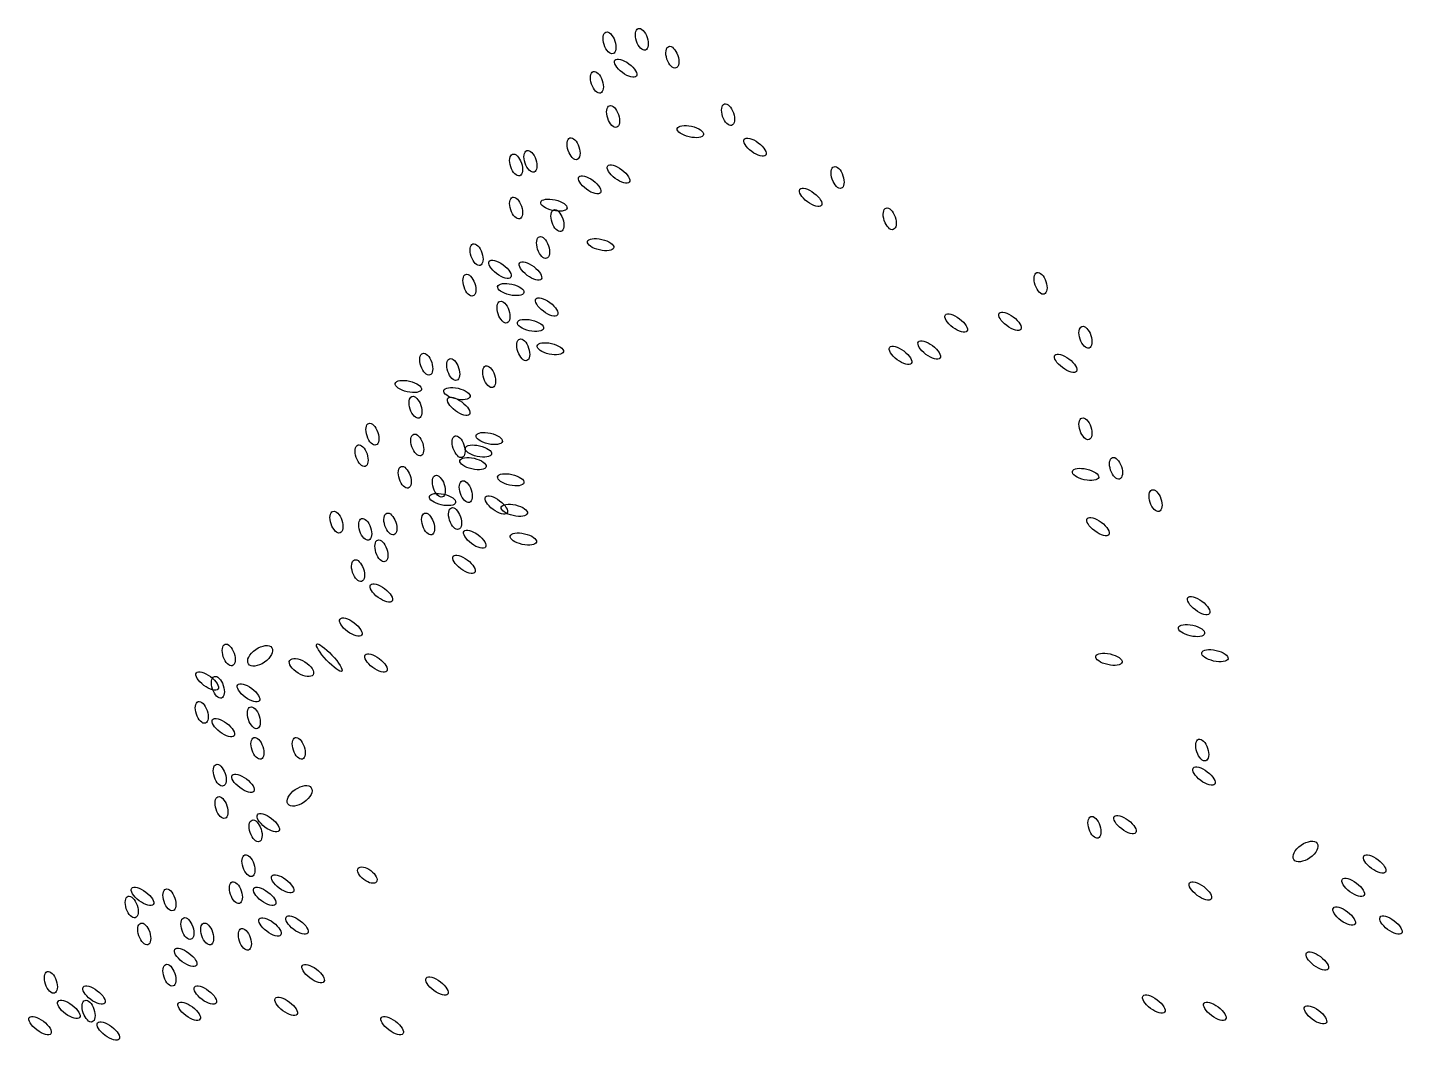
# Model space of a CAD drawing. Header units: millimetres. Extents: x -38686 to 870903, y -23218 to 232707.
# Drawn here: x 43590 to 45938, y 19296 to 21026 of the extents above; entities that cross this region are included whole.
import ezdxf

# ---------------------------------------------------------------- set-up
doc = ezdxf.new("R2010")
doc.units = ezdxf.units.MM
doc.header["$LTSCALE"] = 10
doc.layers.add('40 - Detail Outline', color=142, linetype='Continuous')

msp = doc.modelspace()

# ---------------------------------------------------------------- linework, layer by layer
at = {"layer": '40 - Detail Outline', "color": 250}
for centre, major_axis, ratio in [((44582.818, 21000.089), (-6.129, 18.382), 0.49999967), ((44637.982, 21006.216), (-6.129, 18.382), 0.49999967), ((44690.082, 20975.58), (-6.129, 18.382), 0.49999967), ((44610.4, 20956.891), (-18.388, 13.787), 0.40556115), ((44561.365, 20932.688), (-6.129, 18.382), 0.49999967), ((44785.086, 20877.542), (-6.129, 18.382), 0.49999967), ((44588.947, 20874.479), (-6.129, 18.382), 0.49999967), ((44720.857, 20848.677), (-22.402, 5.133), 0.40556115), ((44521.525, 20819.332), (-6.129, 18.382), 0.49999967), ((44831.056, 20822.09), (-18.388, 13.787), 0.40556115), ((44423.455, 20791.759), (-6.129, 18.382), 0.49999967), ((44447.973, 20797.887), (-6.129, 18.382), 0.49999967), ((44598.141, 20776.134), (-18.388, 13.787), 0.40556115), ((44972.031, 20770.314), (-6.129, 18.382), 0.49999967), ((44549.107, 20757.752), (-18.388, 13.787), 0.40556115), ((44926.061, 20736.307), (-18.388, 13.787), 0.40556115), ((44423.455, 20718.231), (-6.129, 18.382), 0.49999967), ((44487.942, 20723.067), (-22.402, 5.133), 0.40556115), ((44493.943, 20696.786), (-6.129, 18.382), 0.49999967), ((45060.907, 20699.849), (-6.129, 18.382), 0.49999967), ((44469.425, 20650.831), (-6.129, 18.382), 0.49999967), ((44567.623, 20655.666), (-22.402, 5.133), 0.40556115), ((44356.033, 20638.576), (-6.129, 18.382), 0.49999967), ((44395.873, 20613.76), (-18.388, 13.787), 0.40556115), ((44447.973, 20610.696), (-18.388, 13.787), 0.40556115), ((44343.774, 20586.493), (-6.129, 18.382), 0.49999967), ((44414.39, 20579.074), (-22.402, 5.133), 0.40556115), ((45318.339, 20589.557), (-6.129, 18.382), 0.49999967), ((44475.555, 20549.423), (-18.388, 13.787), 0.40556115), ((44402.003, 20540.538), (-6.129, 18.382), 0.49999967), ((45266.239, 20524.913), (-18.388, 13.787), 0.40556115), ((44448.101, 20517.801), (-22.402, 5.133), 0.40556115), ((45174.299, 20521.85), (-18.388, 13.787), 0.40556115), ((44435.714, 20476.201), (-6.129, 18.382), 0.49999967), ((45394.956, 20497.647), (-6.129, 18.382), 0.49999967), ((44481.813, 20477.973), (-22.402, 5.133), 0.40556115), ((45079.295, 20466.704), (-18.388, 13.787), 0.40556115), ((45128.329, 20475.895), (-18.388, 13.787), 0.40556115), ((44270.222, 20451.692), (-6.129, 18.382), 0.49999967), ((44316.192, 20442.501), (-6.129, 18.382), 0.49999967), ((44377.485, 20430.246), (-6.129, 18.382), 0.49999967), ((45361.244, 20453.224), (-18.388, 13.787), 0.40556115), ((44239.704, 20413.636), (-22.402, 5.133), 0.40556115), ((44322.45, 20401.381), (-22.402, 5.133), 0.40556115), ((44251.834, 20378.164), (-6.129, 18.382), 0.49999967), ((44325.386, 20379.696), (-18.388, 13.787), 0.40556115), ((45394.956, 20341.4), (-6.129, 18.382), 0.49999967), ((44178.282, 20332.209), (-6.129, 18.382), 0.49999967), ((44254.898, 20313.827), (-6.129, 18.382), 0.49999967), ((44377.614, 20324.789), (-22.402, 5.133), 0.40556115), ((44159.894, 20295.445), (-6.129, 18.382), 0.49999967), ((44325.386, 20310.763), (-6.129, 18.382), 0.49999967), ((44359.226, 20303.344), (-22.402, 5.133), 0.40556115), ((44350.032, 20281.898), (-22.402, 5.133), 0.40556115), ((45447.055, 20273.999), (-6.129, 18.382), 0.49999967), ((44233.446, 20258.681), (-6.129, 18.382), 0.49999967), ((44291.675, 20243.362), (-6.129, 18.382), 0.49999967), ((44414.39, 20254.325), (-22.402, 5.133), 0.40556115), ((45395.084, 20263.516), (-22.402, 5.133), 0.40556115), ((44337.645, 20234.171), (-6.129, 18.382), 0.49999967), ((45514.478, 20218.853), (-6.129, 18.382), 0.49999967), ((44297.932, 20220.624), (-22.402, 5.133), 0.40556115), ((44389.744, 20211.194), (-18.388, 13.787), 0.40556115), ((44420.519, 20202.242), (-22.402, 5.133), 0.40556115), ((44116.988, 20182.089), (-6.129, 18.382), 0.49999967), ((44208.928, 20179.025), (-6.129, 18.382), 0.49999967), ((44273.286, 20179.025), (-6.129, 18.382), 0.49999967), ((44319.257, 20188.216), (-6.129, 18.382), 0.49999967), ((45416.408, 20174.43), (-18.388, 13.787), 0.40556115), ((44166.023, 20169.834), (-6.129, 18.382), 0.49999967), ((44352.968, 20152.984), (-18.388, 13.787), 0.40556115), ((44193.605, 20133.07), (-6.129, 18.382), 0.49999967), ((44435.843, 20153.224), (-22.402, 5.133), 0.40556115), ((44334.58, 20110.092), (-18.388, 13.787), 0.40556115), ((44153.764, 20099.37), (-6.129, 18.382), 0.49999967), ((44193.605, 20061.074), (-18.388, 13.787), 0.40556115), ((45588.03, 20039.628), (-18.388, 13.787), 0.40556115), ((44141.506, 20002.864), (-18.388, 13.787), 0.40556115), ((45575.9, 19996.976), (-22.402, 5.133), 0.40556115), ((43933.108, 19955.377), (-6.129, 18.382), 0.49999967), ((43986.74, 19953.845), (-19.92, -13.787), 0.54405678), ((44104.73, 19950.782), (21.453, -22.978), 0.20097879), ((44184.411, 19941.59), (-18.388, 13.787), 0.40556115), ((45434.925, 19947.958), (-22.402, 5.133), 0.40556115), ((45615.74, 19954.085), (-22.402, 5.133), 0.40556115), ((44057.227, 19933.931), (-19.92, 12.255), 0.47696753), ((43896.332, 19910.954), (-18.388, 13.787), 0.40556115), ((43914.72, 19900.231), (-6.129, 18.382), 0.49999967), ((43966.82, 19890.733), (-18.388, 13.787), 0.40556115), ((43887.138, 19857.34), (-6.129, 18.382), 0.49999967), ((43976.014, 19848.149), (-6.129, 18.382), 0.49999967), ((43923.914, 19831.298), (-18.388, 13.787), 0.40556115), ((43982.143, 19796.066), (-6.129, 18.382), 0.49999967), ((44052.63, 19796.066), (-6.129, 18.382), 0.49999967), ((45594.159, 19793.002), (-6.129, 18.382), 0.49999967), ((43917.785, 19750.111), (-6.129, 18.382), 0.49999967), ((43957.626, 19736.324), (-18.388, 13.787), 0.40556115), ((45597.224, 19748.579), (-18.388, 13.787), 0.40556115), ((44054.163, 19714.879), (-19.92, -13.787), 0.54405678), ((43920.85, 19694.965), (-6.129, 18.382), 0.49999967), ((43979.078, 19655.137), (-6.129, 18.382), 0.49999967), ((44000.531, 19668.924), (-18.388, 13.787), 0.40556115), ((45410.279, 19661.265), (-6.129, 18.382), 0.49999967), ((45462.378, 19665.86), (-18.388, 13.787), 0.40556115), ((45770.378, 19619.905), (-19.92, -13.787), 0.54405678), ((43966.82, 19595.641), (-6.129, 18.382), 0.49999967), ((45888.49, 19598.475), (-18.388, 13.787), 0.40556115), ((44025.048, 19564.759), (-18.388, 13.787), 0.40556115), ((44169.635, 19579.633), (-15.445, 11.702), 0.49999967), ((43786.004, 19543.313), (-18.388, 13.787), 0.40556115), ((43831.974, 19537.431), (-6.129, 18.382), 0.49999967), ((43945.367, 19549.686), (-6.129, 18.382), 0.49999967), ((43994.402, 19543.313), (-18.388, 13.787), 0.40556115), ((45591.094, 19552.504), (-18.388, 13.787), 0.40556115), ((45851.714, 19558.647), (-18.388, 13.787), 0.40556115), ((43767.616, 19525.177), (-6.129, 18.382), 0.49999967), ((44049.566, 19494.294), (-18.388, 13.787), 0.40556115), ((45836.39, 19509.628), (-18.388, 13.787), 0.40556115), ((45916.072, 19494.31), (-18.388, 13.787), 0.40556115), ((43789.069, 19479.222), (-6.129, 18.382), 0.49999967), ((43862.621, 19488.413), (-6.129, 18.382), 0.49999967), ((43896.332, 19479.222), (-6.129, 18.382), 0.49999967), ((43960.69, 19470.031), (-6.129, 18.382), 0.49999967), ((44003.596, 19491.231), (-18.388, 13.787), 0.40556115), ((43859.556, 19439.148), (-18.388, 13.787), 0.40556115), ((45790.42, 19433.036), (-18.388, 13.787), 0.40556115), ((43629.706, 19396.502), (-6.129, 18.382), 0.49999967), ((43831.974, 19408.757), (-6.129, 18.382), 0.49999967), ((44077.148, 19411.575), (-18.388, 13.787), 0.40556115), ((43703.258, 19374.811), (-18.388, 13.787), 0.40556115), ((43893.267, 19374.811), (-18.388, 13.787), 0.40556115), ((44288.61, 19390.13), (-18.388, 13.787), 0.40556115), ((44031.178, 19355.571), (-18.388, 13.787), 0.40556115), ((45511.535, 19359.508), (-18.388, 13.787), 0.40556115), ((43660.353, 19350.302), (-18.388, 13.787), 0.40556115), ((43694.064, 19347.484), (-6.129, 18.382), 0.49999967), ((43865.685, 19347.238), (-18.388, 13.787), 0.40556115), ((45615.734, 19347.254), (-18.388, 13.787), 0.40556115), ((45787.355, 19341.126), (-18.388, 13.787), 0.40556115), ((43611.318, 19322.729), (-18.388, 13.787), 0.40556115), ((43727.775, 19313.538), (-18.388, 13.787), 0.40556115), ((44211.993, 19322.729), (-18.388, 13.787), 0.40556115)]:
    msp.add_ellipse(centre, major_axis=major_axis, ratio=ratio, dxfattribs=at)

doc.saveas('drawing.dxf')
